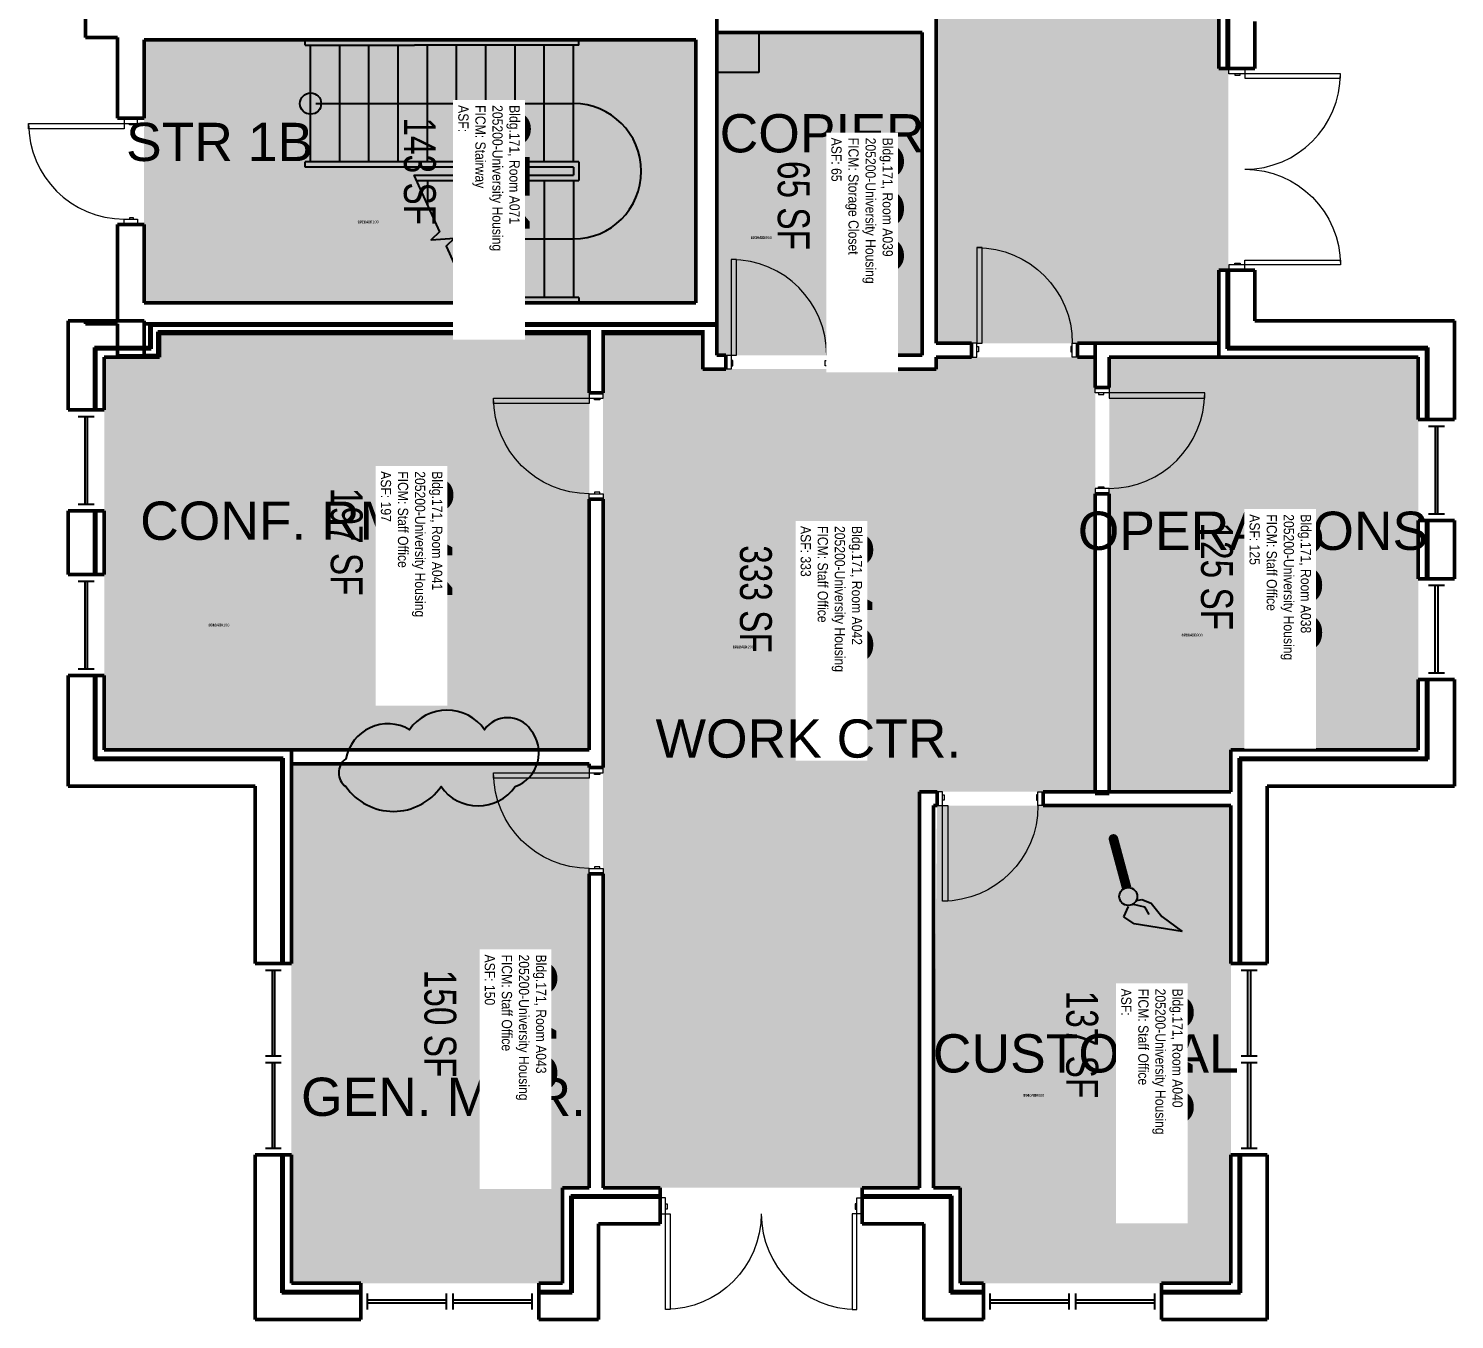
# Model space of a CAD drawing. Header units: inches. Extents: x -108 to 3256, y -489 to 2185.
# Drawn here: x 1289 to 1825, y -489 to -2 of the extents above; entities that cross this region are included whole.
import ezdxf
from ezdxf.enums import TextEntityAlignment as Align

# ---------------------------------------------------------------- set-up
doc = ezdxf.new("R2010")
doc.units = ezdxf.units.IN
doc.header["$LTSCALE"] = 48
doc.header["$MEASUREMENT"] = 0
for name, color, linetype in [('A-DOOR', 2, 'Continuous'), ('A-FLOR', 3, 'Continuous'), ('A-GLAZ', 1, 'Continuous'), ('A-IDEN-ICON', 4, 'Continuous'), ('A-IDEN-RNUM', 7, 'Continuous'), ('A-IDEN-SNUM', 4, 'Continuous'), ('A-IDEN-VNUM', 4, 'Continuous'), ('A-MISC', 2, 'Continuous'), ('A-WALL', 5, 'Continuous'), ('AREA-TEXT', 3, 'Continuous'), ('Rooms-Category-Color', 7, 'Continuous'), ('Rooms-College-Color', 7, 'Continuous'), ('Rooms-Department-Color', 7, 'Continuous'), ('Rooms-Division-Color', 7, 'Continuous'), ('Rooms-Information', 7, 'Continuous')]:
    doc.layers.add(name, color=color, linetype=linetype)
doc.layers.add('A-REV', color=1, linetype='Continuous', true_color=0xff0000)
doc.styles.add('CP_AREA', font='arial.ttf', dxfattribs={"height": 15})
doc.styles.add('CP_ROOMSNUMBER', font='arial.ttf', dxfattribs={"height": 1})
doc.styles.add('CP_ROOMVNUMBER', font='arial.ttf', dxfattribs={"width": 0.85, "height": 0.075})
doc.styles.get("Standard").update_dxf_attribs({"font": 'arial.ttf'})
doc.dimstyles.get("Standard").update_dxf_attribs({"dimtxt": 0.18, "dimasz": 0.18, "dimexe": 0.18, "dimexo": 0.0625, "dimgap": 0.09, "dimtad": 0, "dimtih": 1, "dimtoh": 1, "dimdec": 4, "dimzin": 0, "dimdsep": 46, "dimtxsty": 'Standard', "dimcen": 0.09, "dimadec": 0, "dimazin": 0, "dimtfac": 1, "dimtdec": 4, "dimtofl": 0, "dimtmove": 0, "dimatfit": 3, "dimfxl": 1, "dimtolj": 1, "dimtzin": 0, "dimarcsym": 0})

# ---------------------------------------------------------------- blocks, each defined once
blk = doc.blocks.new('CPCUST')
for p, q in [((0.0262, -0.0408), (0.0446, -0.0406)), ((0.0297, -0.0341), (0.0376, -0.0302)), ((0.0376, -0.0302), (0.0533, -0.0324)), ((0.0446, -0.0406), (0.0543, -0.0505)), ((0.0533, -0.0324), (0.0745, -0.0479)), ((0.0171, -0.0639), (0.02, -0.0466)), ((0.0358, -0.0705), (0.0171, -0.0639)), ((0.1117, -0.0625), (0.0358, -0.0705)), ((0.0745, -0.0479), (0.1117, -0.0625))]:
    blk.add_line(p, q)
at = {"const_width": 0.015}
blk.add_lwpolyline([(-0.03, 0.05), (0.01, -0.0193)], dxfattribs=at)
at = {"const_width": 0.0075}
blk.add_lwpolyline([(-0.0332, 0.0481, 1), (-0.0268, 0.0519, 1)], format="xyb", close=True, dxfattribs=at)
blk.add_circle((0.0158, -0.0313), 0.0141)

msp = doc.modelspace()

# ---------------------------------------------------------------- hatches: boundary and pattern name
at = {"layer": 'Rooms-Category-Color', "true_color": 0xadadad}
for points in [[(1736.7, -121), (1630.27, -121), (1630.27, 14.25), (1669.45, 14.25), (1669.45, 138.5), (1466.69, 138.5), (1466.69, 205.5), (1700.32, 205.5), (1700.32, 296.75), (1759.7, 296.75), (1759.7, 144.79), (1736.7, 121.79), (1736.7, -17.5), (1740.32, -17.5), (1740.32, -93.5), (1736.7, -93.5)], [(1332.08, -6.75), (1539.76, -6.75), (1539.76, -105.75), (1332.08, -105.75)]]:
    msp.add_hatch(color=253, dxfattribs=at).paths.add_polyline_path(points)
at = {"layer": 'Rooms-Category-Color', "true_color": 0x728ef3}
msp.add_hatch(color=171, dxfattribs=at).paths.add_polyline_path([(1625.02, -125.5), (1547.76, -125.5), (1547.76, -4), (1625.02, -4)])
at = {"layer": 'Rooms-Category-Color', "true_color": 0xfa9ba3}
for points in [[(1499.67, -274.12), (1499.67, -117.37), (1337.89, -117.38), (1337.89, -126.25), (1317.08, -126.25), (1317.08, -274.12)], [(1624.02, -439), (1504.92, -439), (1504.92, -117.37), (1542.51, -117.37), (1542.51, -130.75), (1630.27, -130.75), (1630.27, -126.25), (1690.2, -126.25), (1690.2, -289.87), (1624.02, -289.87)], [(1811.83, -247.66), (1811.83, -126.25), (1695.45, -126.25), (1695.45, -289.87), (1741.31, -289.87), (1741.31, -274.12), (1811.83, -274.12), (1811.83, -247.88)], [(1489.58, -475), (1387.58, -475), (1387.58, -279.37), (1499.67, -279.37), (1499.67, -439), (1489.58, -439)], [(1741.31, -475), (1741.31, -295.12), (1630.64, -295.12), (1629.27, -439), (1639.31, -439), (1639.31, -475)]]:
    msp.add_hatch(color=241, dxfattribs=at).paths.add_polyline_path(points)
at = {"layer": 'Rooms-College-Color', "true_color": 0xadadad}
for points in [[(1736.7, -121), (1630.27, -121), (1630.27, 14.25), (1669.45, 14.25), (1669.45, 138.5), (1466.69, 138.5), (1466.69, 205.5), (1700.32, 205.5), (1700.32, 296.75), (1759.7, 296.75), (1759.7, 144.79), (1736.7, 121.79), (1736.7, -17.5), (1740.32, -17.5), (1740.32, -93.5), (1736.7, -93.5)], [(1625.02, -125.5), (1547.76, -125.5), (1547.76, -4), (1625.02, -4)], [(1332.08, -6.75), (1539.76, -6.75), (1539.76, -105.75), (1332.08, -105.75)], [(1499.67, -274.12), (1499.67, -117.37), (1337.89, -117.38), (1337.89, -126.25), (1317.08, -126.25), (1317.08, -274.12)], [(1624.02, -439), (1504.92, -439), (1504.92, -117.37), (1542.51, -117.37), (1542.51, -130.75), (1630.27, -130.75), (1630.27, -126.25), (1690.2, -126.25), (1690.2, -289.87), (1624.02, -289.87)], [(1811.83, -247.66), (1811.83, -126.25), (1695.45, -126.25), (1695.45, -289.87), (1741.31, -289.87), (1741.31, -274.12), (1811.83, -274.12), (1811.83, -247.88)], [(1489.58, -475), (1387.58, -475), (1387.58, -279.37), (1499.67, -279.37), (1499.67, -439), (1489.58, -439)], [(1741.31, -475), (1741.31, -295.12), (1630.64, -295.12), (1629.27, -439), (1639.31, -439), (1639.31, -475)]]:
    msp.add_hatch(color=253, dxfattribs=at).paths.add_polyline_path(points)
at = {"layer": 'Rooms-Department-Color', "true_color": 0xacacac}
for points in [[(1736.7, -121), (1630.27, -121), (1630.27, 14.25), (1669.45, 14.25), (1669.45, 138.5), (1466.69, 138.5), (1466.69, 205.5), (1700.32, 205.5), (1700.32, 296.75), (1759.7, 296.75), (1759.7, 144.79), (1736.7, 121.79), (1736.7, -17.5), (1740.32, -17.5), (1740.32, -93.5), (1736.7, -93.5)], [(1332.08, -6.75), (1539.76, -6.75), (1539.76, -105.75), (1332.08, -105.75)]]:
    msp.add_hatch(color=253, dxfattribs=at).paths.add_polyline_path(points)
at = {"layer": 'Rooms-Department-Color', "true_color": 0x604aed}
for points in [[(1625.02, -125.5), (1547.76, -125.5), (1547.76, -4), (1625.02, -4)], [(1499.67, -274.12), (1499.67, -117.37), (1337.89, -117.38), (1337.89, -126.25), (1317.08, -126.25), (1317.08, -274.12)], [(1624.02, -439), (1504.92, -439), (1504.92, -117.37), (1542.51, -117.37), (1542.51, -130.75), (1630.27, -130.75), (1630.27, -126.25), (1690.2, -126.25), (1690.2, -289.87), (1624.02, -289.87)], [(1811.83, -247.66), (1811.83, -126.25), (1695.45, -126.25), (1695.45, -289.87), (1741.31, -289.87), (1741.31, -274.12), (1811.83, -274.12), (1811.83, -247.88)], [(1489.58, -475), (1387.58, -475), (1387.58, -279.37), (1499.67, -279.37), (1499.67, -439), (1489.58, -439)], [(1741.31, -475), (1741.31, -295.12), (1630.64, -295.12), (1629.27, -439), (1639.31, -439), (1639.31, -475)]]:
    msp.add_hatch(color=173, dxfattribs=at).paths.add_polyline_path(points)
at = {"layer": 'Rooms-Division-Color', "true_color": 0xadadad}
for points in [[(1736.7, -121), (1630.27, -121), (1630.27, 14.25), (1669.45, 14.25), (1669.45, 138.5), (1466.69, 138.5), (1466.69, 205.5), (1700.32, 205.5), (1700.32, 296.75), (1759.7, 296.75), (1759.7, 144.79), (1736.7, 121.79), (1736.7, -17.5), (1740.32, -17.5), (1740.32, -93.5), (1736.7, -93.5)], [(1332.08, -6.75), (1539.76, -6.75), (1539.76, -105.75), (1332.08, -105.75)]]:
    msp.add_hatch(color=253, dxfattribs=at).paths.add_polyline_path(points)
at = {"layer": 'Rooms-Division-Color', "true_color": 0x604aed}
for points in [[(1625.02, -125.5), (1547.76, -125.5), (1547.76, -4), (1625.02, -4)], [(1499.67, -274.12), (1499.67, -117.37), (1337.89, -117.38), (1337.89, -126.25), (1317.08, -126.25), (1317.08, -274.12)], [(1624.02, -439), (1504.92, -439), (1504.92, -117.37), (1542.51, -117.37), (1542.51, -130.75), (1630.27, -130.75), (1630.27, -126.25), (1690.2, -126.25), (1690.2, -289.87), (1624.02, -289.87)], [(1811.83, -247.66), (1811.83, -126.25), (1695.45, -126.25), (1695.45, -289.87), (1741.31, -289.87), (1741.31, -274.12), (1811.83, -274.12), (1811.83, -247.88)], [(1489.58, -475), (1387.58, -475), (1387.58, -279.37), (1499.67, -279.37), (1499.67, -439), (1489.58, -439)], [(1741.31, -475), (1741.31, -295.12), (1630.64, -295.12), (1629.27, -439), (1639.31, -439), (1639.31, -475)]]:
    msp.add_hatch(color=173, dxfattribs=at).paths.add_polyline_path(points)

# ---------------------------------------------------------------- linework, layer by layer
at = {"layer": 'A-DOOR', "linetype": 'Continuous', "lineweight": 18}
for points in [[(1740.51, -19.5), (1740.51, -17.5), (1746.51, -17.5), (1746.51, -19.5)], [(1742.76, -19.5), (1742.76, -20.12), (1744.76, -20.12), (1744.76, -19.5)], [(1746.51, -19.5), (1746.51, -21.25), (1782.51, -21.25), (1782.51, -19.5)], [(1329.58, -38.25), (1329.58, -36.25), (1324.58, -36.25), (1324.58, -38.25)], [(1324.58, -38.25), (1324.58, -40.25), (1288.58, -40.25), (1288.58, -38.25)], [(1328.08, -38.25), (1328.08, -38.75), (1326.58, -38.75), (1326.58, -38.25)], [(1329.58, -74.25), (1329.58, -76.25), (1324.58, -76.25), (1324.58, -74.25)], [(1328.08, -74.25), (1328.08, -73.75), (1326.58, -73.75), (1326.58, -74.25)], [(1645.57, -121), (1647.57, -121), (1647.57, -85), (1645.57, -85)], [(1553.14, -125.5), (1555.14, -125.5), (1555.14, -89.5), (1553.14, -89.5)], [(1742.76, -91.5), (1742.76, -90.87), (1744.76, -90.87), (1744.76, -91.5)], [(1746.51, -91.5), (1746.51, -89.75), (1782.51, -89.75), (1782.51, -91.5)], [(1740.51, -91.5), (1740.51, -93.5), (1746.51, -93.5), (1746.51, -91.5)], [(1645.57, -121), (1643.57, -121), (1643.57, -126.25), (1645.57, -126.25)], [(1645.57, -122.25), (1646.2, -122.25), (1646.2, -124.25), (1645.57, -124.25)], [(1681.57, -122.25), (1680.95, -122.25), (1680.95, -124.25), (1681.57, -124.25)], [(1681.57, -121), (1683.57, -121), (1683.57, -126.25), (1681.57, -126.25)], [(1553.14, -130.75), (1551.14, -130.75), (1551.14, -125.5), (1553.14, -125.5)], [(1553.14, -129.5), (1553.76, -129.5), (1553.76, -127.5), (1553.14, -127.5)], [(1589.14, -129.5), (1588.51, -129.5), (1588.51, -127.5), (1589.14, -127.5)], [(1589.14, -130.75), (1591.14, -130.75), (1591.14, -125.5), (1589.14, -125.5)], [(1690.2, -139.66), (1690.2, -137.66), (1695.45, -137.66), (1695.45, -139.66)], [(1499.67, -141.66), (1499.67, -143.66), (1463.67, -143.66), (1463.67, -141.66)], [(1504.92, -141.66), (1504.92, -139.66), (1499.67, -139.66), (1499.67, -141.66)], [(1503.67, -141.66), (1503.67, -142.29), (1501.67, -142.29), (1501.67, -141.66)], [(1691.45, -139.66), (1691.45, -140.29), (1693.45, -140.29), (1693.45, -139.66)], [(1695.45, -139.66), (1695.45, -141.66), (1731.45, -141.66), (1731.45, -139.66)], [(1503.67, -177.66), (1503.67, -177.04), (1501.67, -177.04), (1501.67, -177.66)], [(1690.2, -175.66), (1690.2, -177.66), (1695.45, -177.66), (1695.45, -175.66)], [(1691.45, -175.66), (1691.45, -175.04), (1693.45, -175.04), (1693.45, -175.66)], [(1504.92, -177.66), (1504.92, -179.66), (1499.67, -179.66), (1499.67, -177.66)], [(1499.67, -282.75), (1499.67, -284.75), (1463.67, -284.75), (1463.67, -282.75)], [(1504.92, -282.75), (1504.92, -280.75), (1499.67, -280.75), (1499.67, -282.75)], [(1503.67, -282.75), (1503.67, -283.37), (1501.67, -283.37), (1501.67, -282.75)], [(1632.64, -289.87), (1630.64, -289.87), (1630.64, -295.12), (1632.64, -295.12)], [(1668.64, -289.87), (1670.64, -289.87), (1670.64, -295.12), (1668.64, -295.12)], [(1632.64, -291.12), (1633.27, -291.12), (1633.27, -293.12), (1632.64, -293.12)], [(1632.64, -295.12), (1634.64, -295.12), (1634.64, -331.12), (1632.64, -331.12)], [(1668.64, -291.12), (1668.02, -291.12), (1668.02, -293.12), (1668.64, -293.12)], [(1504.92, -318.75), (1504.92, -320.75), (1499.67, -320.75), (1499.67, -318.75)], [(1503.67, -318.75), (1503.67, -318.12), (1501.67, -318.12), (1501.67, -318.75)], [(1528.45, -442.81), (1526.45, -442.81), (1526.45, -448.81), (1528.45, -448.81)], [(1528.45, -445.06), (1529.08, -445.06), (1529.08, -447.06), (1528.45, -447.06)], [(1600.45, -445.06), (1599.83, -445.06), (1599.83, -447.06), (1600.45, -447.06)], [(1600.45, -442.81), (1602.45, -442.81), (1602.45, -448.81), (1600.45, -448.81)], [(1528.45, -448.81), (1530.2, -448.81), (1530.2, -484.81), (1528.45, -484.81)], [(1600.45, -448.81), (1598.7, -448.81), (1598.7, -484.81), (1600.45, -484.81)]]:
    msp.add_lwpolyline(points, close=True, dxfattribs=at)
for centre, start, end in [((1746.51, -19.5), 270, 360), ((1324.58, -38.25), 180, 270), ((1553.14, -125.5), 0, 90), ((1695.45, -139.66), 270, 0), ((1600.45, -448.81), 180, 270)]:
    msp.add_arc(centre, 36, start, end, dxfattribs=at)
at = {"layer": 'A-DOOR', "linetype": 'Continuous', "lineweight": 18, "extrusion": (0, 0, -1)}
for centre, start, end in [((-1746.51, -91.5), 90, 180), ((-1645.57, -121), 90, 180), ((-1499.67, -141.66), 270, 360), ((-1499.67, -282.75), 270, 360), ((-1632.64, -295.12), 180, 270), ((-1528.45, -448.81), 180, 270)]:
    msp.add_arc(centre, 36, start, end, dxfattribs=at)
at = {"layer": 'A-FLOR'}
for p, q in [((1392.76, -8.75, 0), (1392.76, -6.75, 0)), ((1392.76, -8.75, 0), (1433.94, -8.75, 0)), ((1394.76, -52.75, 0), (1394.76, -8.75, 0)), ((1405.76, -52.75, 0), (1405.76, -8.75, 0)), ((1416.76, -52.75, 0), (1416.76, -8.75, 0)), ((1427.76, -52.75, 0), (1427.76, -8.75, 0)), ((1495.76, -8.75, 0), (1433.94, -8.75, 0)), ((1438.76, -52.75, 0), (1438.76, -8.75, 0)), ((1449.76, -52.75, 0), (1449.76, -8.75, 0)), ((1460.76, -52.75, 0), (1460.76, -8.75, 0)), ((1471.76, -52.75, 0), (1471.76, -8.75, 0)), ((1482.76, -52.75, 0), (1482.76, -8.75, 0)), ((1493.76, -52.75, 0), (1493.76, -8.75, 0)), ((1495.76, -8.75, 0), (1495.76, -6.75, 0)), ((1438.76, -52.75, 0), (1438.76, -19.34, 0)), ((1396.76, -30.75, 0), (1493.76, -30.75, 0)), ((1449.76, -52.75, 0), (1449.76, -43.5, 0)), ((1392.76, -54.75, 0), (1392.76, -52.75, 0)), ((1495.76, -52.75, 0), (1392.76, -52.75, 0)), ((1495.76, -52.75, 0), (1495.76, -59.75, 0)), ((1495.76, -52.75, 0), (1495.76, -59.75, 0)), ((1493.76, -54.75, 0), (1392.76, -54.75, 0)), ((1433.63, -57.75, 0), (1493.76, -57.75, 0)), ((1493.76, -54.75, 0), (1493.76, -57.75, 0)), ((1493.76, -54.75, 0), (1493.76, -57.75, 0)), ((1434.54, -59.75, 0), (1495.76, -59.75, 0)), ((1438.76, -59.75, 0), (1438.76, -69, 0)), ((1449.76, -59.75, 0), (1449.76, -93.16, 0)), ((1460.76, -59.75, 0), (1460.76, -103.75, 0)), ((1471.76, -59.75, 0), (1471.76, -103.75, 0)), ((1482.76, -59.75, 0), (1482.76, -103.75, 0)), ((1493.76, -59.75, 0), (1493.76, -103.75, 0)), ((1495.76, -103.75, 0), (1454.59, -103.75, 0)), ((1495.76, -103.75, 0), (1495.76, -105.75, 0))]:
    msp.add_line(p, q, dxfattribs=at)
at = {"layer": 'A-FLOR', "linetype": 'Continuous', "elevation": 0}
msp.add_lwpolyline([(1433.63, -57.75), (1443.33, -79.01), (1440.2, -82.08), (1448.94, -81.41), (1445.81, -84.48), (1455.5, -105.75)], dxfattribs=at)
at = {"layer": 'A-FLOR'}
msp.add_circle((1394.76, -30.75, 0), 4, dxfattribs=at)
msp.add_arc((1493.76, -56.25, 0), 25.5, 270, 90, dxfattribs=at)
at = {"layer": 'A-GLAZ', "linetype": 'Continuous', "lineweight": 25}
for p, q in [((1313.26, -146.12), (1307.26, -146.12)), ((1307.26, -148.62), (1313.26, -148.62)), ((1309.76, -148.62), (1309.76, -181.62)), ((1310.76, -181.62), (1310.76, -148.62)), ((1821.64, -149.72), (1815.64, -149.72)), ((1815.64, -152.22), (1821.64, -152.22)), ((1818.14, -152.22), (1818.14, -185.22)), ((1819.14, -185.22), (1819.14, -152.22)), ((1307.26, -181.62), (1313.26, -181.62)), ((1307.26, -184.12), (1313.26, -184.12)), ((1815.64, -185.22), (1821.64, -185.22)), ((1815.64, -187.72), (1821.64, -187.72)), ((1313.26, -208.12), (1307.26, -208.12)), ((1307.26, -210.62), (1313.26, -210.62)), ((1309.76, -210.62), (1309.76, -243.62)), ((1310.76, -243.62), (1310.76, -210.62)), ((1815.64, -209.66), (1821.64, -209.66)), ((1815.64, -212.16), (1821.64, -212.16)), ((1818.14, -245.16), (1818.14, -212.16)), ((1819.14, -212.16), (1819.14, -245.16)), ((1307.26, -243.62), (1313.26, -243.62)), ((1307.26, -246.12), (1313.26, -246.12)), ((1815.64, -245.16), (1821.64, -245.16)), ((1821.64, -247.66), (1815.64, -247.66)), ((1383.76, -354.62), (1377.76, -354.62)), ((1377.76, -357.12), (1383.76, -357.12)), ((1380.26, -357.12), (1380.26, -389.37)), ((1381.26, -389.37), (1381.26, -357.12)), ((1745.12, -354.62), (1751.12, -354.62)), ((1745.12, -357.12), (1751.12, -357.12)), ((1747.62, -389.37), (1747.62, -357.12)), ((1748.62, -357.12), (1748.62, -389.37)), ((1377.76, -389.37), (1383.76, -389.37)), ((1377.76, -391.87), (1383.76, -391.87)), ((1380.26, -391.87), (1380.26, -424.12)), ((1381.26, -424.12), (1381.26, -391.87)), ((1745.12, -389.37), (1751.12, -389.37)), ((1745.12, -391.87), (1751.12, -391.87)), ((1747.62, -424.12), (1747.62, -391.87)), ((1748.62, -391.87), (1748.62, -424.12)), ((1377.76, -424.12), (1383.76, -424.12)), ((1745.12, -424.12), (1751.12, -424.12)), ((1377.76, -426.62), (1383.76, -426.62)), ((1751.12, -426.62), (1745.12, -426.62)), ((1413.68, -478.81), (1413.68, -484.81)), ((1416.18, -484.81), (1416.18, -478.81)), ((1445.93, -481.31), (1416.18, -481.31)), ((1416.18, -482.31), (1445.93, -482.31)), ((1445.93, -484.81), (1445.93, -478.81)), ((1448.43, -484.81), (1448.43, -478.81)), ((1478.18, -481.31), (1448.43, -481.31)), ((1448.43, -482.31), (1478.18, -482.31)), ((1478.18, -484.81), (1478.18, -478.81)), ((1480.68, -484.81), (1480.68, -478.81)), ((1648.18, -478.81), (1648.18, -484.81)), ((1650.68, -484.81), (1650.68, -478.81)), ((1680.43, -481.31), (1650.68, -481.31)), ((1650.68, -482.31), (1680.43, -482.31)), ((1680.43, -484.81), (1680.43, -478.81)), ((1682.93, -484.81), (1682.93, -478.81)), ((1712.68, -481.31), (1682.93, -481.31)), ((1682.93, -482.31), (1712.68, -482.31)), ((1712.68, -484.81), (1712.68, -478.81)), ((1715.18, -484.81), (1715.18, -478.81))]:
    msp.add_line(p, q, dxfattribs=at)
at = {"layer": 'A-MISC'}
for p, q in [((1547.76, -4), (1563.51, -4)), ((1563.51, -4), (1563.51, -19)), ((1563.51, -19), (1547.76, -19))]:
    msp.add_line(p, q, dxfattribs=at)
at = {"layer": 'A-REV'}
msp.add_lwpolyline([(1408.08, -287.97, 0.520567), (1443.89, -287.97, 0.520567), (1471.78, -287.97, 0.520567), (1477.61, -266.52, 0.520567), (1460.25, -266.52, 0.520567), (1432.02, -266.52, 0.520567), (1408.08, -277.51, 0.520567)], format="xyb", close=True, dxfattribs=at)
at = {"layer": 'A-WALL', "linetype": 'Continuous', "lineweight": 50}
for p, q in [((1630.27, -121), (1630.27, 14.25)), ((1736.7, 13.75), (1736.7, -17.5)), ((1739.82, -17.5), (1739.82, 10.63)), ((1740.32, -17.5), (1740.32, 10.63)), ((1310.08, -5.87), (1310.08, 1.25)), ((1547.76, 1.25), (1547.76, -4)), ((1547.76, 1.25), (1547.76, -113.75)), ((1750.32, -17.5), (1750.32, 0.13)), ((1547.76, -4), (1625.02, -4)), ((1625.02, -4), (1625.02, -125.5)), ((1322.08, -5.87), (1310.08, -5.87)), ((1322.08, -36.25), (1322.08, -5.87)), ((1332.08, -6.75), (1332.08, -36.25)), ((1539.76, -6.75), (1332.08, -6.75)), ((1539.76, -105.75), (1539.76, -6.75)), ((1736.7, -17.5), (1750.32, -17.5)), ((1332.08, -36.25), (1322.08, -36.25)), ((1322.08, -112.63), (1322.08, -76.25)), ((1322.08, -76.25), (1332.08, -76.25)), ((1332.08, -76.25), (1332.08, -105.75)), ((1750.32, -93.5), (1736.7, -93.5)), ((1736.7, -93.5), (1736.7, -126.25)), ((1739.82, -123.13), (1739.82, -93.5)), ((1740.32, -123.13), (1740.32, -93.5)), ((1750.32, -112.62), (1750.32, -93.5)), ((1332.08, -105.75), (1539.76, -105.75)), ((1303.45, -112.62), (1303.45, -146.12)), ((1332.08, -112.62), (1303.45, -112.62)), ((1310.08, -113.75), (1310.08, -112.63)), ((1310.08, -112.63), (1322.08, -112.63)), ((1332.08, -126.25), (1332.08, -112.62)), ((1825.45, -112.62), (1750.32, -112.62)), ((1825.45, -149.72), (1825.45, -112.62)), ((1322.08, -113.75), (1310.08, -113.75)), ((1322.08, -125.75), (1322.08, -113.75)), ((1547.76, -113.75), (1332.08, -113.75)), ((1332.08, -113.75), (1332.08, -125.75)), ((1547.14, -113.75), (1334.26, -113.75)), ((1334.26, -113.75), (1334.26, -122.63)), ((1334.76, -114.25), (1547.14, -114.25)), ((1334.76, -123.13), (1334.76, -114.25)), ((1337.26, -116.75), (1500.3, -116.75)), ((1337.26, -125.63), (1337.26, -116.75)), ((1337.89, -117.37), (1499.67, -117.37)), ((1337.89, -126.25), (1337.89, -117.37)), ((1499.67, -117.37), (1499.67, -139.66)), ((1504.3, -116.75), (1543.14, -116.75)), ((1504.92, -139.66), (1504.92, -117.37)), ((1504.92, -117.37), (1542.51, -117.37)), ((1542.51, -117.37), (1542.51, -130.75)), ((1547.76, -113.75), (1547.14, -113.75)), ((1547.14, -114.25), (1547.14, -113.75)), ((1547.76, -125.5), (1547.76, -113.75)), ((1313.45, -146.12), (1313.45, -122.63)), ((1313.45, -122.63), (1332.08, -122.63)), ((1313.45, -123.13), (1332.08, -123.13)), ((1313.95, -146.12), (1313.95, -122.63)), ((1334.26, -122.63), (1332.08, -122.63)), ((1332.08, -122.63), (1332.08, -126.25)), ((1332.08, -123.13), (1334.76, -123.13)), ((1630.27, -121), (1643.57, -121)), ((1643.57, -121), (1643.57, -126.25)), ((1683.57, -126.25), (1683.57, -121)), ((1683.57, -121), (1690.2, -121)), ((1690.2, -121), (1690.2, -137.66)), ((1736.7, -121), (1690.2, -121)), ((1736.7, -126.25), (1736.7, -121)), ((1739.82, -122.63), (1815.45, -122.63)), ((1739.82, -123.13), (1815.45, -123.13)), ((1814.95, -149.72), (1814.95, -122.63)), ((1815.45, -149.72), (1815.45, -122.63)), ((1317.08, -146.12), (1317.08, -126.25)), ((1317.08, -126.25), (1332.08, -126.25)), ((1332.08, -125.75), (1322.08, -125.75)), ((1332.08, -125.63), (1337.26, -125.63)), ((1332.08, -126.25), (1337.89, -126.25)), ((1551.14, -125.5), (1547.76, -125.5)), ((1551.14, -130.75), (1551.14, -125.5)), ((1625.02, -125.5), (1591.14, -125.5)), ((1591.14, -125.5), (1591.14, -130.75)), ((1630.27, -130.75), (1630.27, -126.25)), ((1643.57, -126.25), (1630.27, -126.25)), ((1690.2, -126.25), (1683.57, -126.25)), ((1695.45, -137.66), (1695.45, -126.25)), ((1695.45, -126.25), (1736.7, -126.25)), ((1736.7, -126.25), (1811.83, -126.25)), ((1811.83, -126.25), (1811.83, -149.72)), ((1542.51, -130.75), (1551.14, -130.75)), ((1591.14, -130.75), (1630.27, -130.75)), ((1690.2, -137.66), (1695.45, -137.66)), ((1499.67, -139.66), (1504.92, -139.66)), ((1303.45, -146.12), (1317.08, -146.12)), ((1811.83, -149.72), (1825.45, -149.72)), ((1504.92, -179.66), (1499.67, -179.66)), ((1499.67, -179.66), (1499.67, -274.12)), ((1504.92, -280.75), (1504.92, -179.66)), ((1695.45, -177.66), (1690.2, -177.66)), ((1690.2, -177.66), (1690.2, -290.5)), ((1695.45, -290.5), (1695.45, -177.66)), ((1303.45, -184.12), (1303.45, -208.12)), ((1317.08, -184.12), (1303.45, -184.12)), ((1313.45, -208.12), (1313.45, -184.12)), ((1313.95, -208.12), (1313.95, -184.12)), ((1317.08, -208.12), (1317.08, -184.12)), ((1825.45, -187.72), (1811.83, -187.72)), ((1811.83, -187.72), (1811.83, -209.66)), ((1814.95, -187.72), (1814.95, -209.66)), ((1815.45, -187.72), (1815.45, -209.66)), ((1825.45, -209.66), (1825.45, -187.72)), ((1303.45, -208.12), (1317.08, -208.12)), ((1811.83, -209.66), (1825.45, -209.66)), ((1303.45, -246.12), (1303.45, -287.75)), ((1317.08, -246.12), (1303.45, -246.12)), ((1313.45, -277.75), (1313.45, -246.12)), ((1313.95, -277.75), (1313.95, -246.12)), ((1317.08, -274.12), (1317.08, -246.12)), ((1825.45, -247.66), (1811.83, -247.66)), ((1811.83, -247.66), (1811.83, -274.12)), ((1814.95, -277.75), (1814.95, -247.66)), ((1815.45, -277.75), (1815.45, -247.66)), ((1825.45, -287.75), (1825.45, -247.66)), ((1313.45, -277.25), (1384.45, -277.25)), ((1313.45, -277.75), (1384.45, -277.75)), ((1387.58, -274.12), (1317.08, -274.12)), ((1383.95, -354.62), (1383.95, -277.25)), ((1384.45, -354.62), (1384.45, -277.25)), ((1387.58, -354.62), (1387.58, -274.12)), ((1499.67, -274.12), (1387.58, -274.12)), ((1387.58, -274.12), (1387.58, -279.37)), ((1811.83, -274.12), (1741.31, -274.12)), ((1741.31, -274.12), (1741.31, -289.87)), ((1744.43, -277.25), (1815.45, -277.25)), ((1744.43, -354.62), (1744.43, -277.25)), ((1744.43, -277.75), (1815.45, -277.75)), ((1744.93, -354.62), (1744.93, -277.25)), ((1387.58, -279.37), (1499.67, -279.37)), ((1499.67, -279.37), (1499.67, -280.75)), ((1499.67, -280.75), (1504.92, -280.75)), ((1303.45, -287.75), (1373.95, -287.75)), ((1373.95, -287.75), (1373.95, -354.62)), ((1624.02, -289.87), (1624.02, -439)), ((1630.64, -289.87), (1624.02, -289.87)), ((1630.64, -295.12), (1630.64, -289.87)), ((1741.31, -289.87), (1670.64, -289.87)), ((1670.64, -289.87), (1670.64, -295.12)), ((1754.93, -287.75), (1825.45, -287.75)), ((1754.93, -354.62), (1754.93, -287.75)), ((1629.27, -439), (1629.27, -295.12)), ((1629.27, -295.12), (1630.64, -295.12)), ((1670.64, -295.12), (1741.31, -295.12)), ((1690.2, -290.5), (1695.45, -290.5)), ((1741.31, -295.12), (1741.31, -354.62)), ((1504.92, -320.75), (1499.67, -320.75)), ((1499.67, -320.75), (1499.67, -439)), ((1504.92, -439), (1504.92, -320.75)), ((1373.95, -354.62), (1387.58, -354.62)), ((1741.31, -354.62), (1754.93, -354.62)), ((1373.95, -426.62), (1373.95, -488.62)), ((1387.58, -426.62), (1373.95, -426.62)), ((1383.95, -478.62), (1383.95, -426.62)), ((1384.45, -478.62), (1384.45, -426.62)), ((1387.58, -475), (1387.58, -426.62)), ((1754.93, -426.62), (1741.31, -426.62)), ((1741.31, -426.62), (1741.31, -475)), ((1744.43, -478.62), (1744.43, -426.62)), ((1744.93, -478.62), (1744.93, -426.62)), ((1754.93, -488.62), (1754.93, -426.62)), ((1489.58, -439), (1489.58, -475)), ((1499.67, -439), (1489.58, -439)), ((1526.45, -439), (1504.92, -439)), ((1526.45, -452.62), (1526.45, -439)), ((1624.02, -439), (1602.45, -439)), ((1602.45, -439), (1602.45, -452.62)), ((1639.31, -439), (1629.27, -439)), ((1639.31, -475), (1639.31, -439)), ((1492.7, -478.62), (1492.7, -442.12)), ((1492.7, -442.12), (1493.2, -442.12)), ((1493.2, -442.62), (1492.7, -442.62)), ((1493.2, -478.62), (1493.2, -442.12)), ((1493.2, -442.12), (1526.45, -442.12)), ((1493.2, -442.62), (1526.45, -442.62)), ((1602.45, -442.12), (1635.68, -442.12)), ((1602.45, -442.62), (1635.68, -442.62)), ((1635.68, -442.12), (1636.18, -442.12)), ((1635.68, -478.62), (1635.68, -442.12)), ((1636.18, -442.62), (1635.68, -442.62)), ((1636.18, -478.62), (1636.18, -442.12)), ((1503.2, -488.62), (1503.2, -452.62)), ((1503.2, -452.62), (1526.45, -452.62)), ((1602.45, -452.62), (1625.68, -452.62)), ((1625.68, -452.62), (1625.68, -488.62)), ((1413.68, -475), (1387.58, -475)), ((1413.68, -488.62), (1413.68, -475)), ((1489.58, -475), (1480.68, -475)), ((1480.68, -475), (1480.68, -488.62)), ((1648.18, -475), (1639.31, -475)), ((1648.18, -488.62), (1648.18, -475)), ((1741.31, -475), (1715.18, -475)), ((1715.18, -475), (1715.18, -488.62)), ((1383.95, -478.12), (1413.68, -478.12)), ((1383.95, -478.62), (1413.68, -478.62)), ((1480.68, -478.12), (1493.2, -478.12)), ((1480.68, -478.62), (1493.2, -478.62)), ((1635.68, -478.12), (1648.18, -478.12)), ((1635.68, -478.62), (1648.18, -478.62)), ((1715.18, -478.12), (1744.93, -478.12)), ((1715.18, -478.62), (1744.93, -478.62)), ((1373.95, -488.62), (1413.68, -488.62)), ((1480.68, -488.62), (1503.2, -488.62)), ((1625.68, -488.62), (1648.18, -488.62)), ((1715.18, -488.62), (1754.93, -488.62))]:
    msp.add_line(p, q, dxfattribs=at)

# ---------------------------------------------------------------- block references
at = {"layer": 'A-IDEN-ICON', "xscale": 240, "yscale": 240, "zscale": 240, "rotation": 345.0685828222634}
msp.add_blockref('CPCUST', (1700.92, -321.1), dxfattribs=at)

# ---------------------------------------------------------------- texts
at = {"layer": 'A-IDEN-RNUM', "linetype": 'ByBlock', "style": 'CP_ROOMSNUMBER'}
for s, p in [('0071-00', (1412.5, -75.81)), ('0039-00', (1560.51, -81.74)), ('0041-00', (1356.27, -227.62)), ('0038-00', (1722.73, -231.42)), ('0042-00', (1553.72, -235.85)), ('0043-00', (1410.12, -404.93)), ('0040-00', (1663.09, -404.69))]:
    msp.add_text(s, height=1, dxfattribs=at).set_placement(p)
at = {"layer": 'A-IDEN-SNUM', "linetype": 'ByBlock', "style": 'CP_ROOMSNUMBER'}
for s, p in [('1710A07100', (1412.5, -75.81)), ('1710A03900', (1560.51, -81.74)), ('1710A04100', (1356.27, -227.62)), ('1710A03800', (1722.73, -231.42)), ('1710A04200', (1553.72, -235.85)), ('1710A04300', (1410.12, -404.93)), ('1710A04000', (1663.09, -404.69))]:
    msp.add_text(s, height=1, dxfattribs=at).set_placement(p)
at = {"layer": 'A-IDEN-VNUM', "linetype": 'ByBlock', "style": 'CP_ROOMVNUMBER', "width": 0.85}
for s, p in [('071', (1463.82, -58.09)), ('039', (1604.29, -70.34)), ('041', (1434.67, -195.95)), ('038', (1761.74, -212.15)), ('042', (1592.72, -216.58)), ('043', (1473.79, -377.95)), ('040', (1713.41, -390.77))]:
    msp.add_text(s, height=27, rotation=270, dxfattribs=at).set_placement(p, align=Align.MIDDLE_CENTER)
at = {"layer": 'A-MISC', "linetype": 'ByBlock'}
for s, p in [('COPIER', (1587.36, -49.14)), ('STR 1B', (1360.51, -52.39)), ('CONF. RM.', (1383.12, -195.03)), ('OPERATIONS', (1749.58, -198.82)), ('WORK CTR.', (1582.21, -277.06)), ('CUSTODIAL', (1686.64, -395.62)), ('GEN. MGR.', (1444.82, -411.96))]:
    msp.add_text(s, height=14.4, dxfattribs=at).set_placement(p, align=Align.CENTER)
at = {"layer": 'AREA-TEXT', "style": 'CP_AREA', "width": 0.75}
for s, p in [('143 SF', (1435.92, -56.25)), ('65 SF', (1576.68, -69.12)), ('197 SF', (1408.38, -195.75)), ('125 SF', (1736.03, -208.77)), ('333 SF', (1562.43, -217.32)), ('150 SF', (1443.63, -377.19)), ('137 SF', (1685.29, -385.06))]:
    msp.add_text(s, height=12, rotation=270, dxfattribs=at).set_placement(p, align=Align.MIDDLE_CENTER)

# ---------------------------------------------------------------- leaders
at = {"layer": 'A-FLOR'}
msp.add_leader([(1449.46, -81.75, 0), (1493.76, -81.75, 0)], dimstyle='Standard', override={"dimscale": 96, "dimasz": 0.09375, "dimgap": 0.0625, "dimtad": 0}, dxfattribs=at)

# ---------------------------------------------------------------- next in the draw order: texts
at = {"layer": 'Rooms-Information', "char_height": 3.8571, "width": 86.4, "attachment_point": 7, "rotation": 270, "style": 'CP_ROOMVNUMBER', "bg_fill": 3, "box_fill_scale": 1.5, "bg_fill_color": 256, "bg_fill_true_color": 13158600, "bg_fill_transparency": 0}
for s, insert in [('Bldg.171, Room A071^M^J205200-University Housing^M^JFICM: Stairway^M^JASF: ', (1450.32, -31.34)), ('Bldg.171, Room A039^M^J205200-University Housing^M^JFICM: Storage Closet^M^JASF: 65', (1590.79, -43.6)), ('Bldg.171, Room A041^M^J205200-University Housing^M^JFICM: Staff Office^M^JASF: 197', (1421.17, -169.2)), ('Bldg.171, Room A042^M^J205200-University Housing^M^JFICM: Staff Office^M^JASF: 333', (1579.22, -189.83)), ('Bldg.171, Room A038^M^J205200-University Housing^M^JFICM: Staff Office^M^JASF: 125', (1748.24, -185.4)), ('Bldg.171, Room A043^M^J205200-University Housing^M^JFICM: Staff Office^M^JASF: 150', (1460.29, -351.2)), ('Bldg.171, Room A040^M^J205200-University Housing^M^JFICM: Staff Office^M^JASF: ', (1699.91, -364.03))]:
    msp.add_mtext(s, dxfattribs=dict(at, insert=insert))

doc.saveas('drawing.dxf')
